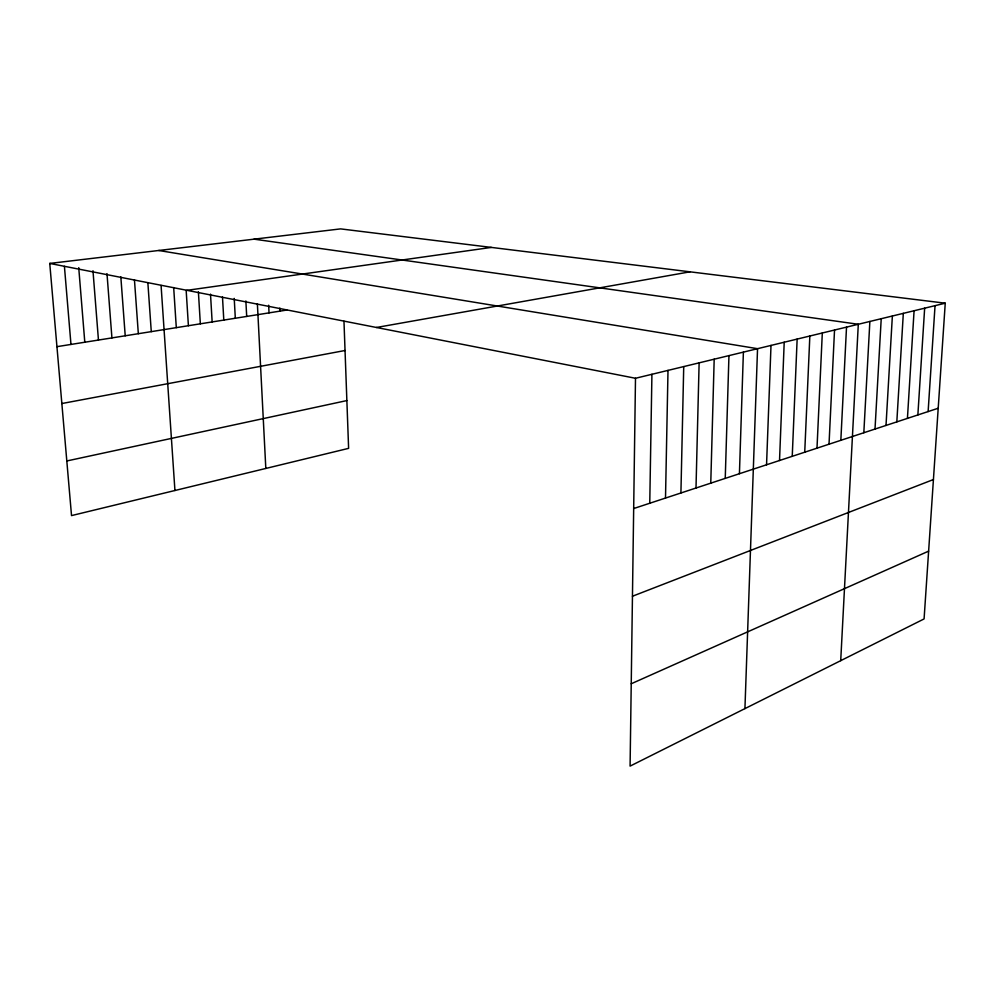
<?xml version="1.0" encoding="UTF-8"?>
<svg xmlns="http://www.w3.org/2000/svg" width="995" height="995" viewBox="0 0 995 995"><rect width="100%" height="100%" fill="white"/><g stroke="black" fill="none" stroke-linecap="round" stroke-linejoin="round"><path stroke-width="1.49" d="M945.25 303.189L635.494 378.274L630.084 766.113L924.081 618.927L945.25 303.189L340.601 228.887L49.75 263.426L71.528 515.597L348.611 448.359L343.971 321.236M649.76 503.246L651.924 374.282M665.506 498.06L668.006 370.389M680.916 492.985L683.727 366.583M696.002 488.023L699.124 362.852M710.766 483.147L714.186 359.195M725.243 478.384L728.949 355.625M739.422 473.719L743.389 352.118M744.932 708.614L757.543 348.685L158.715 250.491M766.548 464.789L771.001 345.427M779.52 460.511L784.209 342.23M792.244 456.319L797.144 339.084M804.731 452.203L809.843 336.012M816.994 448.173L822.305 332.989M829.022 444.205L834.531 330.029M840.837 440.325L846.521 327.119M840.713 660.668L858.299 324.271L254.061 239.161M863.822 432.75L869.866 321.46M875.015 429.056L881.222 318.711M886.01 425.437L892.366 316.012M896.818 421.88L903.323 313.35M907.428 418.385L914.082 310.751M917.863 414.952L924.654 308.189M928.124 411.569L935.039 305.664M631.228 683.764L928.621 551.143M632.447 596.241L933.422 479.54M633.678 508.544L938.21 408.248M66.814 460.959L346.869 400.575M61.852 403.535L345.041 350.501M376.446 327.479L689.995 271.822M56.939 346.67L286.796 310.042M186.973 290.329L491.331 247.419M49.75 263.426L635.494 378.274M64.414 266.324L70.968 344.444M78.729 267.667L84.799 342.23M92.97 270.727L98.455 340.066M106.987 273.625L111.925 337.914M120.83 276.884L125.221 335.8M134.449 279.782L138.33 333.711M147.857 282.655L151.277 331.646M161.078 285.478L174.933 490.51M173.677 287.555L176.302 327.653M186.165 290.465L188.403 325.726M198.391 291.821L200.343 323.823M210.505 294.134L212.146 321.945M222.482 297.045L223.8 320.079M234.223 298.4L235.317 318.251M245.864 300.938L246.698 316.435M257.382 303.861L265.814 468.446M268.662 305.216L269.036 312.878M279.869 308.077L280.018 311.124"/></g></svg>
